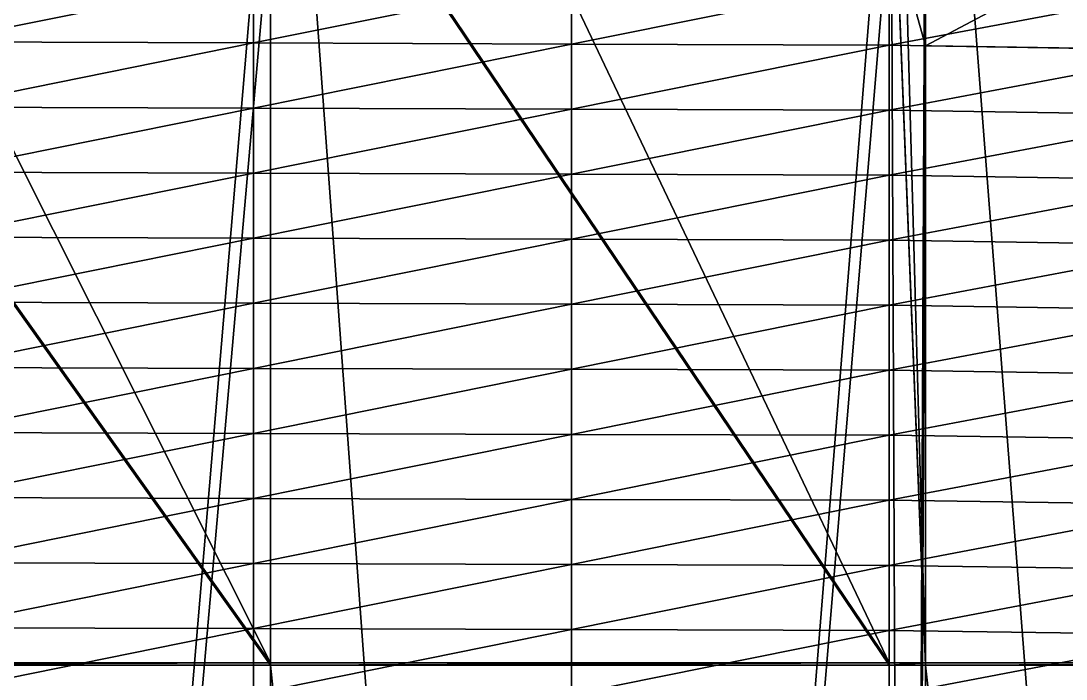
# Model space of a CAD drawing. Header units: metres. Extents: x -3 to 177, y -14 to 14.
# Drawn here: x 126.063 to 129.598, y 9.949 to 12.175 of the extents above; entities that cross this region are included whole.
import ezdxf

# ---------------------------------------------------------------- set-up
doc = ezdxf.new("R2010")
doc.units = ezdxf.units.M
for name, color, linetype, true_color in [('DB_2', 7, 'Continuous', 0x99866a), ('HOLD_2', 7, 'Continuous', 0x6fbad1), ('HULL', 7, 'Continuous', 0x528ba5), ('PARTITION_2_P', 7, 'Continuous', 0xc9ac7a), ('WBT_2_P', 7, 'Continuous', 0x5891b3)]:
    doc.layers.add(name, color=color, linetype=linetype, true_color=true_color)

msp = doc.modelspace()

# ---------------------------------------------------------------- linework, layer by layer
at = {"layer": 'DB_2'}
for points in [[(124.7, 14.3532, 1.75), (124.7, -14.3532, 1.75), (126.9074, -14.3481, 1.75)], [(124.7, 14.3532, 1.75), (126.9074, -14.3481, 1.75), (126.9074, 14.3481, 1.75)], [(126.9074, 14.3481, 1.75), (126.9074, -14.3481, 1.75), (129, -14.343, 1.75)], [(126.9074, 14.3481, 1.75), (129, -14.343, 1.75), (129, 14.343, 1.75)], [(129, 14.343, 1.75), (129, -14.343, 1.75), (129.1222, -14.3397, 1.75)], [(129, 14.343, 1.75), (129.1222, -14.3397, 1.75), (129.1222, 14.3397, 1.75)], [(129.1222, 14.3397, 1.75), (129.1222, -14.3397, 1.75), (131.3369, -14.2797, 1.75)], [(129.1222, 14.3397, 1.75), (131.3369, -14.2797, 1.75), (131.3369, 14.2797, 1.75)], [(129, 12.5328), (129.1222, 13.3062, 0.35), (129.1222, 12.091)], [(129.1222, 12.091), (129.1222, 13.3062, 0.35), (131.3369, 13.2629, 0.35)], [(129.1222, 12.091), (131.3369, 13.2629, 0.35), (131.3369, 12.0545)], [(124.7, -12.5475), (124.7, 12.5475), (126.9074, 12.5399)], [(124.7, -12.5475), (126.9074, 12.5399), (126.9074, -12.5399)], [(126.9074, -12.5399), (126.9074, 12.5399), (129, 12.5328)], [(126.9074, -12.5399), (129, 12.5328), (129, -12.5328)], [(129, -12.5328), (129, 12.5328), (129.1222, 12.091)], [(129, -12.5328), (129.1222, 12.091), (129.1222, -12.091)], [(129.1222, -12.091), (129.1222, 12.091), (131.3369, 12.0545)], [(129.1222, -12.091), (131.3369, 12.0545), (131.3369, -12.0545)]]:
    msp.add_3dface(points, dxfattribs=at)
at = {"layer": 'HOLD_2'}
for points in [[(124.7, 13.096, 10.5979), (124.7, 9.996, 12.6718), (126.9074, 9.996, 12.6718)], [(124.7, 13.096, 10.5979), (126.9074, 9.996, 12.6718), (126.9074, 13.096, 10.5979)], [(126.9074, 13.096, 10.5979), (126.9074, 9.996, 12.6718), (129, 9.996, 12.6718)], [(126.9074, 13.096, 10.5979), (129, 9.996, 12.6718), (129, 13.096, 10.5979)], [(129, 13.096, 10.5979), (129, 9.996, 12.6718), (129.1222, 9.996, 12.6718)], [(129, 13.096, 10.5979), (129.1222, 9.996, 12.6718), (129.1222, 13.0956, 10.5979)], [(129.1222, 13.0956, 10.5979), (129.1222, 9.996, 12.6718), (131.3369, 9.996, 12.6718)], [(129.1222, 13.0956, 10.5979), (131.3369, 9.996, 12.6718), (131.3369, 13.089, 10.5979)], [(124.7, -13.0492, 1.75), (124.7, 13.0492, 1.75), (126.9074, 13.0441, 1.75)], [(124.7, -13.0492, 1.75), (126.9074, 13.0441, 1.75), (126.9074, -13.0441, 1.75)], [(126.9074, -13.0441, 1.75), (126.9074, 13.0441, 1.75), (129, 13.039, 1.75)], [(126.9074, -13.0441, 1.75), (129, 13.039, 1.75), (129, -13.039, 1.75)], [(129, -13.039, 1.75), (129, 13.039, 1.75), (129.1222, 13.0357, 1.75)], [(129, -13.039, 1.75), (129.1222, 13.0357, 1.75), (129.1222, -13.0357, 1.75)], [(129.1222, -13.0357, 1.75), (129.1222, 13.0357, 1.75), (131.3369, 12.9757, 1.75)], [(129.1222, -13.0357, 1.75), (131.3369, 12.9757, 1.75), (131.3369, -12.9757, 1.75)], [(124.7, 9.996, 12.6718), (124.7, 9.996, 14.6), (126.9074, 9.996, 14.6)], [(124.7, 9.996, 12.6718), (126.9074, 9.996, 14.6), (126.9074, 9.996, 12.6718)], [(124.7, 9.996, 14.6), (124.7, -9.996, 14.6), (126.9074, -9.996, 14.6)], [(124.7, 9.996, 14.6), (126.9074, -9.996, 14.6), (126.9074, 9.996, 14.6)], [(126.9074, 9.996, 12.6718), (126.9074, 9.996, 14.6), (129, 9.996, 14.6)], [(126.9074, 9.996, 12.6718), (129, 9.996, 14.6), (129, 9.996, 12.6718)], [(126.9074, 9.996, 14.6), (126.9074, -9.996, 14.6), (129, -9.996, 14.6)], [(126.9074, 9.996, 14.6), (129, -9.996, 14.6), (129, 9.996, 14.6)], [(129, 9.996, 12.6718), (129, 9.996, 14.6), (129.1222, 9.996, 14.6)], [(129, 9.996, 12.6718), (129.1222, 9.996, 14.6), (129.1222, 9.996, 12.6718)], [(129, 9.996, 14.6), (129, -9.996, 14.6), (129.1222, -9.996, 14.6)], [(129, 9.996, 14.6), (129.1222, -9.996, 14.6), (129.1222, 9.996, 14.6)], [(129.1222, 9.996, 12.6718), (129.1222, 9.996, 14.6), (131.3369, 9.996, 14.6)], [(129.1222, 9.996, 12.6718), (131.3369, 9.996, 14.6), (131.3369, 9.996, 12.6718)], [(129.1222, 9.996, 14.6), (129.1222, -9.996, 14.6), (131.3369, -9.996, 14.6)], [(129.1222, 9.996, 14.6), (131.3369, -9.996, 14.6), (131.3369, 9.996, 14.6)]]:
    msp.add_3dface(points, dxfattribs=at)
at = {"layer": 'HULL'}
for points in [[(125.775, 12.1037), (125.775, 12.3237), (126.85, 12.3201)], [(125.775, 12.1037), (126.85, 12.3201), (126.85, 12.1001)], [(126.85, 12.1001), (126.85, 12.3201), (127.925, 12.3165)], [(126.85, 12.1001), (127.925, 12.3165), (127.925, 12.0966)], [(127.925, 12.0966), (127.925, 12.3165), (129, 12.3129)], [(127.925, 12.0966), (129, 12.3129), (129, 12.093)], [(129, 12.093), (129, 12.3129), (130.075, 12.2948, 0.0013)], [(129, 12.093), (130.075, 12.2948, 0.0013), (130.075, 12.0753)], [(125.775, 11.8836), (125.775, 12.1037), (126.85, 12.1001)], [(125.775, 11.8836), (126.85, 12.1001), (126.85, 11.8801)], [(126.85, 11.8801), (126.85, 12.1001), (127.925, 12.0966)], [(126.85, 11.8801), (127.925, 12.0966), (127.925, 11.8766)], [(127.925, 11.8766), (127.925, 12.0966), (129, 12.093)], [(127.925, 11.8766), (129, 12.093), (129, 11.8731)], [(129, 11.8731), (129, 12.093), (130.075, 12.0753)], [(129, 11.8731), (130.075, 12.0753), (130.075, 11.8557)], [(125.775, 11.6635), (125.775, 11.8836), (126.85, 11.8801)], [(125.775, 11.6635), (126.85, 11.8801), (126.85, 11.6601)], [(126.85, 11.6601), (126.85, 11.8801), (127.925, 11.8766)], [(126.85, 11.6601), (127.925, 11.8766), (127.925, 11.6567)], [(127.925, 11.6567), (127.925, 11.8766), (129, 11.8731)], [(127.925, 11.6567), (129, 11.8731), (129, 11.6533)], [(129, 11.6533), (129, 11.8731), (130.075, 11.8557)], [(129, 11.6533), (130.075, 11.8557), (130.075, 11.6362)], [(125.775, 11.4435), (125.775, 11.6635), (126.85, 11.6601)], [(125.775, 11.4435), (126.85, 11.6601), (126.85, 11.4401)], [(126.85, 11.4401), (126.85, 11.6601), (127.925, 11.6567)], [(126.85, 11.4401), (127.925, 11.6567), (127.925, 11.4367)], [(127.925, 11.4367), (127.925, 11.6567), (129, 11.6533)], [(127.925, 11.4367), (129, 11.6533), (129, 11.4334)], [(129, 11.4334), (129, 11.6533), (130.075, 11.6362)], [(129, 11.4334), (130.075, 11.6362), (130.075, 11.4166)], [(125.775, 11.2234), (125.775, 11.4435), (126.85, 11.4401)], [(125.775, 11.2234), (126.85, 11.4401), (126.85, 11.2201)], [(126.85, 11.2201), (126.85, 11.4401), (127.925, 11.4367)], [(126.85, 11.2201), (127.925, 11.4367), (127.925, 11.2168)], [(127.925, 11.2168), (127.925, 11.4367), (129, 11.4334)], [(127.925, 11.2168), (129, 11.4334), (129, 11.2135)], [(129, 11.2135), (129, 11.4334), (130.075, 11.4166)], [(129, 11.2135), (130.075, 11.4166), (130.075, 11.1971)], [(125.775, 11.0033), (125.775, 11.2234), (126.85, 11.2201)], [(125.775, 11.0033), (126.85, 11.2201), (126.85, 11.0001)], [(126.85, 11.0001), (126.85, 11.2201), (127.925, 11.2168)], [(126.85, 11.0001), (127.925, 11.2168), (127.925, 10.9969)], [(127.925, 10.9969), (127.925, 11.2168), (129, 11.2135)], [(127.925, 10.9969), (129, 11.2135), (129, 10.9936)], [(129, 10.9936), (129, 11.2135), (130.075, 11.1971)], [(129, 10.9936), (130.075, 11.1971), (130.075, 10.9775)], [(125.775, 10.7833), (125.775, 11.0033), (126.85, 11.0001)], [(125.775, 10.7833), (126.85, 11.0001), (126.85, 10.7801)], [(126.85, 10.7801), (126.85, 11.0001), (127.925, 10.9969)], [(126.85, 10.7801), (127.925, 10.9969), (127.925, 10.7769)], [(127.925, 10.7769), (127.925, 10.9969), (129, 10.9936)], [(127.925, 10.7769), (129, 10.9936), (129, 10.7738)], [(129, 10.7738), (129, 10.9936), (130.075, 10.9775)], [(129, 10.7738), (130.075, 10.9775), (130.075, 10.758)], [(125.775, 10.5632), (125.775, 10.7833), (126.85, 10.7801)], [(125.775, 10.5632), (126.85, 10.7801), (126.85, 10.5601)], [(126.85, 10.5601), (126.85, 10.7801), (127.925, 10.7769)], [(126.85, 10.5601), (127.925, 10.7769), (127.925, 10.557)], [(127.925, 10.557), (127.925, 10.7769), (129, 10.7738)], [(127.925, 10.557), (129, 10.7738), (129, 10.5539)], [(129, 10.5539), (129, 10.7738), (130.075, 10.758)], [(129, 10.5539), (130.075, 10.758), (130.075, 10.5384)], [(125.775, 10.3431), (125.775, 10.5632), (126.85, 10.5601)], [(125.775, 10.3431), (126.85, 10.5601), (126.85, 10.3401)], [(126.85, 10.3401), (126.85, 10.5601), (127.925, 10.557)], [(126.85, 10.3401), (127.925, 10.557), (127.925, 10.3371)], [(127.925, 10.3371), (127.925, 10.557), (129, 10.5539)], [(127.925, 10.3371), (129, 10.5539), (129, 10.334)], [(129, 10.334), (129, 10.5539), (130.075, 10.5384)], [(129, 10.334), (130.075, 10.5384), (130.075, 10.3189)], [(125.775, 10.1231), (125.775, 10.3431), (126.85, 10.3401)], [(125.775, 10.1231), (126.85, 10.3401), (126.85, 10.1201)], [(126.85, 10.1201), (126.85, 10.3401), (127.925, 10.3371)], [(126.85, 10.1201), (127.925, 10.3371), (127.925, 10.1171)], [(127.925, 10.1171), (127.925, 10.3371), (129, 10.334)], [(127.925, 10.1171), (129, 10.334), (129, 10.1142)], [(129, 10.1142), (129, 10.334), (130.075, 10.3189)], [(129, 10.1142), (130.075, 10.3189), (130.075, 10.0993)], [(125.775, 9.903), (125.775, 10.1231), (126.85, 10.1201)], [(125.775, 9.903), (126.85, 10.1201), (126.85, 9.9001)], [(126.85, 9.9001), (126.85, 10.1201), (127.925, 10.1171)], [(126.85, 9.9001), (127.925, 10.1171), (127.925, 9.8972)], [(127.925, 9.8972), (127.925, 10.1171), (129, 10.1142)], [(127.925, 9.8972), (129, 10.1142), (129, 9.8943)], [(129, 9.8943), (129, 10.1142), (130.075, 10.0993)], [(129, 9.8943), (130.075, 10.0993), (130.075, 9.8798)]]:
    msp.add_3dface(points, dxfattribs=at)
at = {"layer": 'PARTITION_2_P'}
for points in [[(124.7, 13.104, 10.6021), (124.7, 10.004, 12.676), (126.9074, 10.004, 12.676)], [(124.7, 13.104, 10.6021), (126.9074, 10.004, 12.676), (126.9074, 13.104, 10.6021)], [(126.9074, 9.996, 12.6718), (124.7, 9.996, 12.6718), (124.7, 13.096, 10.5979)], [(126.9074, 13.096, 10.5979), (126.9074, 9.996, 12.6718), (124.7, 13.096, 10.5979)], [(126.9074, 13.104, 10.6021), (126.9074, 10.004, 12.676), (129, 10.004, 12.676)], [(126.9074, 13.104, 10.6021), (129, 10.004, 12.676), (129, 13.104, 10.6021)], [(129, 9.996, 12.6718), (126.9074, 9.996, 12.6718), (126.9074, 13.096, 10.5979)], [(129, 13.096, 10.5979), (129, 9.996, 12.6718), (126.9074, 13.096, 10.5979)], [(129, 13.104, 10.6021), (129, 10.004, 12.676), (129.1222, 10.004, 12.676)], [(129, 13.104, 10.6021), (129.1222, 10.004, 12.676), (129.1222, 13.1036, 10.6021)], [(129.1222, 9.996, 12.6718), (129, 9.996, 12.6718), (129, 13.096, 10.5979)], [(129.1222, 13.0956, 10.5979), (129.1222, 9.996, 12.6718), (129, 13.096, 10.5979)], [(129.1222, 13.1036, 10.6021), (129.1222, 10.004, 12.676), (131.3369, 10.004, 12.676)], [(129.1222, 13.1036, 10.6021), (131.3369, 10.004, 12.676), (131.3369, 13.097, 10.6021)], [(131.3369, 9.996, 12.6718), (129.1222, 9.996, 12.6718), (129.1222, 13.0956, 10.5979)], [(131.3369, 13.089, 10.5979), (131.3369, 9.996, 12.6718), (129.1222, 13.0956, 10.5979)], [(124.7, 10.004, 12.676), (124.7, 10.004, 14.6), (126.9074, 10.004, 14.6)], [(124.7, 10.004, 12.676), (126.9074, 10.004, 14.6), (126.9074, 10.004, 12.676)], [(126.9074, 10.004, 14.6), (124.7, 10.004, 14.6), (124.7, 9.996, 14.6)], [(126.9074, 10.004, 14.6), (124.7, 9.996, 14.6), (126.9074, 9.996, 14.6)], [(126.9074, 9.996, 14.6), (124.7, 9.996, 14.6), (124.7, 9.996, 12.6718)], [(126.9074, 9.996, 12.6718), (126.9074, 9.996, 14.6), (124.7, 9.996, 12.6718)], [(126.9074, 10.004, 12.676), (126.9074, 10.004, 14.6), (129, 10.004, 14.6)], [(126.9074, 10.004, 12.676), (129, 10.004, 14.6), (129, 10.004, 12.676)], [(129, 10.004, 14.6), (126.9074, 10.004, 14.6), (126.9074, 9.996, 14.6)], [(129, 10.004, 14.6), (126.9074, 9.996, 14.6), (129, 9.996, 14.6)], [(129, 9.996, 14.6), (126.9074, 9.996, 14.6), (126.9074, 9.996, 12.6718)], [(129, 9.996, 12.6718), (129, 9.996, 14.6), (126.9074, 9.996, 12.6718)], [(129, 10.004, 12.676), (129, 10.004, 14.6), (129.1222, 10.004, 14.6)], [(129, 10.004, 12.676), (129.1222, 10.004, 14.6), (129.1222, 10.004, 12.676)], [(129.1222, 10.004, 14.6), (129, 10.004, 14.6), (129, 9.996, 14.6)], [(129.1222, 10.004, 14.6), (129, 9.996, 14.6), (129.1222, 9.996, 14.6)], [(129.1222, 9.996, 14.6), (129, 9.996, 14.6), (129, 9.996, 12.6718)], [(129.1222, 9.996, 12.6718), (129.1222, 9.996, 14.6), (129, 9.996, 12.6718)], [(129.1222, 10.004, 12.676), (129.1222, 10.004, 14.6), (131.3369, 10.004, 14.6)], [(129.1222, 10.004, 12.676), (131.3369, 10.004, 14.6), (131.3369, 10.004, 12.676)], [(131.3369, 10.004, 14.6), (129.1222, 10.004, 14.6), (129.1222, 9.996, 14.6)], [(131.3369, 10.004, 14.6), (129.1222, 9.996, 14.6), (131.3369, 9.996, 14.6)], [(131.3369, 9.996, 14.6), (129.1222, 9.996, 14.6), (129.1222, 9.996, 12.6718)], [(131.3369, 9.996, 12.6718), (131.3369, 9.996, 14.6), (129.1222, 9.996, 12.6718)]]:
    msp.add_3dface(points, dxfattribs=at)
at = {"layer": 'WBT_2_P'}
for points in [[(124.7, 14.4, 14.6), (124.7, 10.004, 14.6), (126.9074, 10.004, 14.6)], [(124.7, 14.4, 14.6), (126.9074, 10.004, 14.6), (126.9074, 14.4, 14.6)], [(126.9074, 14.4, 14.6), (126.9074, 10.004, 14.6), (129, 10.004, 14.6)], [(126.9074, 14.4, 14.6), (129, 10.004, 14.6), (129, 14.4, 14.6)], [(129, 14.4, 14.6), (129, 10.004, 14.6), (129.1222, 10.004, 14.6)], [(129, 14.4, 14.6), (129.1222, 10.004, 14.6), (129.1222, 14.3997, 14.6)], [(129.1222, 14.3997, 14.6), (129.1222, 10.004, 14.6), (131.3369, 10.004, 14.6)], [(129.1222, 14.3997, 14.6), (131.3369, 10.004, 14.6), (131.3369, 14.3951, 14.6)], [(124.7, 10.004, 12.676), (124.7, 13.104, 10.6021), (126.9074, 10.004, 12.676)], [(124.7, 13.104, 10.6021), (126.9074, 13.104, 10.6021), (126.9074, 10.004, 12.676)], [(126.9074, 10.004, 12.676), (126.9074, 13.104, 10.6021), (129, 10.004, 12.676)], [(126.9074, 13.104, 10.6021), (129, 13.104, 10.6021), (129, 10.004, 12.676)], [(129, 10.004, 12.676), (129, 13.104, 10.6021), (129.1222, 10.004, 12.676)], [(129, 13.104, 10.6021), (129.1222, 13.1036, 10.6021), (129.1222, 10.004, 12.676)], [(129.1222, 10.004, 12.676), (129.1222, 13.1036, 10.6021), (131.3369, 10.004, 12.676)], [(129.1222, 13.1036, 10.6021), (131.3369, 13.097, 10.6021), (131.3369, 10.004, 12.676)], [(124.7, 10.004, 14.6), (124.7, 10.004, 12.676), (126.9074, 10.004, 14.6)], [(124.7, 10.004, 12.676), (126.9074, 10.004, 12.676), (126.9074, 10.004, 14.6)], [(126.9074, 10.004, 14.6), (126.9074, 10.004, 12.676), (129, 10.004, 14.6)], [(126.9074, 10.004, 12.676), (129, 10.004, 12.676), (129, 10.004, 14.6)], [(129, 10.004, 14.6), (129, 10.004, 12.676), (129.1222, 10.004, 14.6)], [(129, 10.004, 12.676), (129.1222, 10.004, 12.676), (129.1222, 10.004, 14.6)], [(129.1222, 10.004, 14.6), (129.1222, 10.004, 12.676), (131.3369, 10.004, 14.6)], [(129.1222, 10.004, 12.676), (131.3369, 10.004, 12.676), (131.3369, 10.004, 14.6)]]:
    msp.add_3dface(points, dxfattribs=at)

doc.saveas('drawing.dxf')
